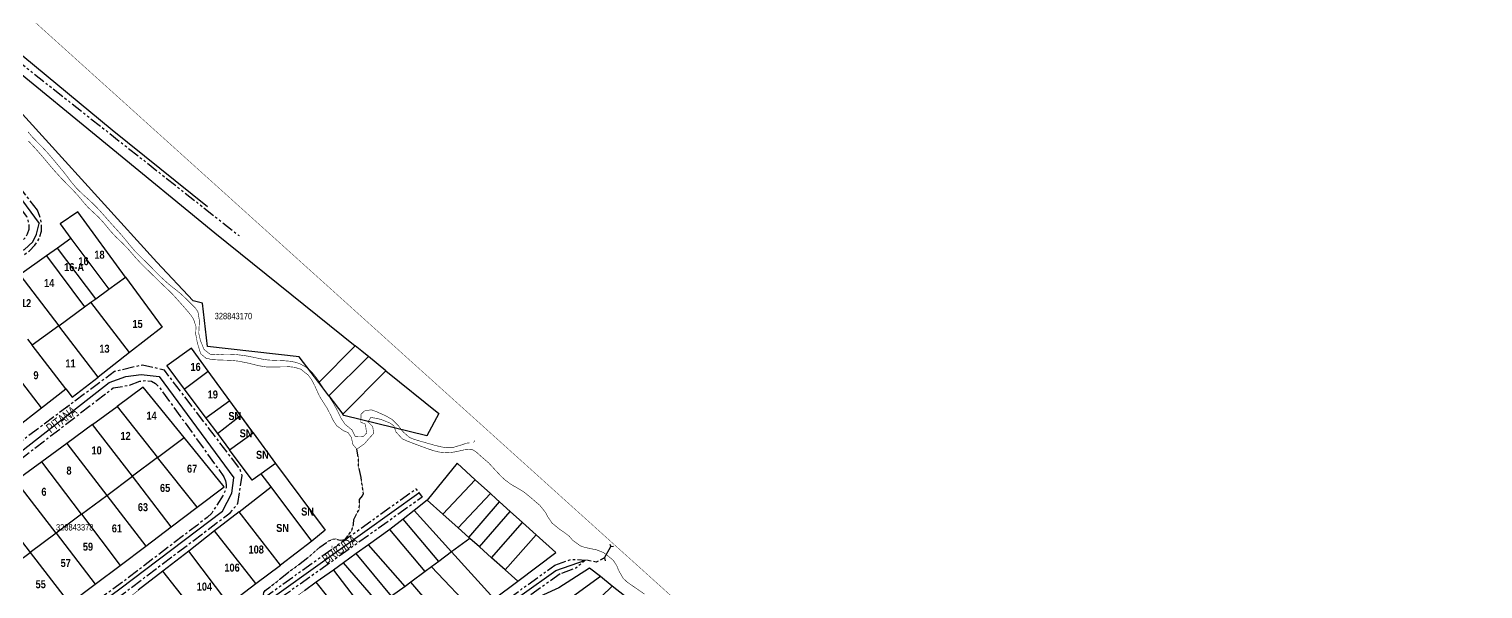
# Model space of a CAD drawing. Extents: x 204381 to 207261, y 4847713 to 4851061.
# Drawn here: x 206170.1 to 206624.4, y 4849592.9 to 4849768 of the extents above; entities that cross this region are included whole.
import ezdxf
from ezdxf.enums import TextEntityAlignment as Align

# ---------------------------------------------------------------- set-up
doc = ezdxf.new("R2010")
doc.units = 0
doc.header["$LTSCALE"] = 1.5
doc.header["$MEASUREMENT"] = 0
for name, pattern in [('PHANTOMX2', [5, 2.5, -0.5, 0.5, -0.5, 0.5, -0.5]), ('TRACO_13', [8, 5, -1, 1, -1]), ('TRACO_15', [3, 2, -1])]:
    doc.linetypes.add(name, pattern=pattern)
for name, color, linetype in [('CD-MALHA-LOTES', 40, 'CONTINUOUS'), ('CD_TXT_QUADRA', 7, 'CONTINUOUS'), ('HD-CURSO-PERENE', 170, 'CONTINUOUS'), ('HD-VALAS-DRENOS', 170, 'CONTINUOUS'), ('LM-LIM-SETOR-FISCAL', 7, 'CONTINUOUS'), ('RU-QUADRAS', 210, 'CONTINUOUS'), ('SV-CAMINHO-TRILHA', 20, 'CONTINUOUS'), ('SV-EIXO-RUA-N-PAV', 6, 'CONTINUOUS'), ('SV-ESTIVAS', 7, 'CONTINUOUS'), ('SV-RUA-NAO-PAV-S-GUIA-C-GUIA', 7, 'PHANTOMX2'), ('SV-TXT-RUA-N-PAV-S-GUIA-C-GUIA', 7, 'CONTINUOUS'), ('Th_NmrPort', 7, 'CONTINUOUS')]:
    doc.layers.add(name, color=color, linetype=linetype)
doc.styles.add('ARIAL', font='ARIAL.TTF')
doc.styles.get("Standard").update_dxf_attribs({"font": 'swisscbo.ttf'})
doc.linetypes.add('Limite', pattern='A,20,-3,[130,ltypeshp.shx,S=6.35,R=0,X=0,Y=0],-3,20', length=46)

msp = doc.modelspace()

# ---------------------------------------------------------------- linework, layer by layer
at = {"layer": 'CD-MALHA-LOTES'}
for points in [[(206260.6, 4849657.47), (206254.48, 4849665.5), (206225.81, 4849668.76), (206224.28, 4849682.32), (206221.32, 4849683.04), (206209.95, 4849695.14), (206157.74, 4849752.65), (206162.13, 4849758.47), (206228.17, 4849704.26), (206271.94, 4849668.92)], [(206260.6, 4849657.47), (206271.94, 4849668.92)], [(206263.76, 4849653.31), (206276.12, 4849665.55)], [(206276.12, 4849665.55), (206271.94, 4849668.92)], [(206281.59, 4849661.13), (206276.12, 4849665.55)], [(206281.59, 4849661.13), (206298.17, 4849647.74), (206294.39, 4849640.79), (206268.48, 4849647.11), (206268.17, 4849647.52)], [(206268.17, 4849647.52), (206281.59, 4849661.13)], [(206263.76, 4849653.31), (206260.6, 4849657.47)], [(206263.76, 4849653.31), (206268.17, 4849647.52)], [(206309.52, 4849627.02), (206303.83, 4849632.19), (206294.51, 4849620.66)], [(206299.42, 4849616.25), (206309.52, 4849627.02)], [(206309.52, 4849627.02), (206314.26, 4849622.71)], [(206294.51, 4849620.66), (206290.46, 4849617.49)], [(206299.42, 4849616.25), (206294.51, 4849620.66)], [(206304.11, 4849612.05), (206314.26, 4849622.71)], [(206307.47, 4849609.03), (206317.04, 4849620.2)], [(206317.04, 4849620.2), (206316.05, 4849621.09), (206314.26, 4849622.71)], [(206320.41, 4849617.15), (206317.04, 4849620.2)], [(206290.46, 4849617.49), (206286.93, 4849614.72)], [(206302.13, 4849604.47), (206290.46, 4849617.49)], [(206304.11, 4849612.05), (206299.42, 4849616.25)], [(206310.81, 4849606.03), (206320.41, 4849617.15)], [(206324.22, 4849613.71), (206320.41, 4849617.15)], [(206282.76, 4849611.45), (206276.19, 4849606.73)], [(206286.93, 4849614.72), (206282.76, 4849611.45)], [(206293.81, 4849598.33), (206282.76, 4849611.45)], [(206298.09, 4849601.49), (206286.93, 4849614.72)], [(206307.47, 4849609.03), (206304.11, 4849612.05)], [(206314.56, 4849602.67), (206324.22, 4849613.71)], [(206328.53, 4849609.82), (206324.22, 4849613.71)], [(206276.19, 4849606.73), (206272.31, 4849603.95)], [(206287.55, 4849593.71), (206276.19, 4849606.73)], [(206307.85, 4849608.69), (206302.13, 4849604.47)], [(206307.85, 4849608.69), (206307.47, 4849609.03)], [(206310.81, 4849606.03), (206307.85, 4849608.69)], [(206314.56, 4849602.67), (206310.81, 4849606.03)], [(206318.83, 4849598.84), (206328.53, 4849609.82)], [(206322.77, 4849595.3), (206334.69, 4849604.26), (206328.53, 4849609.82)], [(206272.31, 4849603.95), (206268.32, 4849601.1)], [(206283.38, 4849590.63), (206272.31, 4849603.95)], [(206298.09, 4849601.49), (206295.83, 4849599.82)], [(206302.13, 4849604.47), (206298.09, 4849601.49)], [(206315.43, 4849589.79), (206302.13, 4849604.47)], [(206318.83, 4849598.84), (206314.56, 4849602.67)], [(206265.16, 4849598.83), (206259.83, 4849595.02)], [(206268.32, 4849601.1), (206265.16, 4849598.83)], [(206265.16, 4849598.83), (206275.75, 4849585)], [(206279.69, 4849587.91), (206268.32, 4849601.1)], [(206293.81, 4849598.33), (206289.38, 4849595.06)], [(206295.83, 4849599.82), (206293.81, 4849598.33)], [(206309.49, 4849585.39), (206295.83, 4849599.82)], [(206322.77, 4849595.3), (206318.83, 4849598.84)], [(206348.6, 4849596.75), (206345.21, 4849599.44), (206335.58, 4849593.29), (206324.94, 4849588.4)], [(206348.6, 4849596.75), (206329.54, 4849582.91)], [(206352.31, 4849593.81), (206348.6, 4849596.75)], [(206259.83, 4849595.02), (206256.12, 4849592.37)], [(206270.75, 4849581.31), (206259.83, 4849595.02)], [(206287.55, 4849593.71), (206283.38, 4849590.63)], [(206289.38, 4849595.06), (206287.55, 4849593.71)], [(206302.1, 4849580.22), (206289.38, 4849595.06)], [(206315.43, 4849589.79), (206322.77, 4849595.3)], [(206352.31, 4849593.81), (206339.28, 4849581.15)], [(206361.45, 4849586.56), (206352.31, 4849593.81)]]:
    msp.add_lwpolyline(points, dxfattribs=at)
at = {"layer": 'CD-MALHA-LOTES', "linetype": 'Continuous'}
for points in [[(206185.26, 4849710.86), (206179.75, 4849707.08)], [(206200.17, 4849690.43), (206185.26, 4849710.86)], [(206179.75, 4849707.08), (206183.17, 4849702.52)], [(206183.17, 4849702.52), (206178.94, 4849699.5)], [(206183.17, 4849702.52), (206195.03, 4849686.68)], [(206175.55, 4849697.08), (206167.22, 4849691.14)], [(206178.94, 4849699.5), (206175.55, 4849697.08)], [(206175.55, 4849697.08), (206187.44, 4849681.14)], [(206190.91, 4849683.67), (206178.94, 4849699.5)], [(206167.22, 4849691.14), (206179.36, 4849675.23)], [(206195.03, 4849686.68), (206200.17, 4849690.43)], [(206200.17, 4849690.43), (206211.62, 4849674.74)], [(206189.38, 4849682.61), (206190.91, 4849683.67)], [(206190.91, 4849683.67), (206195.03, 4849686.68)], [(206179.36, 4849675.23), (206187.44, 4849681.14)], [(206187.44, 4849681.14), (206189.38, 4849682.61)], [(206201.48, 4849666.84), (206189.38, 4849682.61)], [(206179.36, 4849675.23), (206171.04, 4849669.15)], [(206191.63, 4849659.16), (206179.36, 4849675.23)], [(206211.62, 4849674.74), (206201.48, 4849666.84)], [(206169.59, 4849671.03), (206171.04, 4849669.15)], [(206173.93, 4849649.5), (206161.96, 4849665.23)], [(206181.59, 4849655.49), (206171.04, 4849669.15)], [(206201.48, 4849666.84), (206191.63, 4849659.16)], [(206220.86, 4849668.19), (206213.1, 4849662.68)], [(206226.05, 4849661.06), (206220.86, 4849668.19)], [(206213.1, 4849662.68), (206218.54, 4849655.4)], [(206218.54, 4849655.4), (206226.05, 4849661.06)], [(206232.83, 4849651.72), (206226.05, 4849661.06)], [(206183.59, 4849652.9), (206191.63, 4849659.16)], [(206205.76, 4849655.97), (206197.61, 4849649.97)], [(206218.52, 4849640.22), (206205.76, 4849655.97)], [(206173.93, 4849649.5), (206181.59, 4849655.49)], [(206181.59, 4849655.49), (206183.59, 4849652.9)], [(206218.54, 4849655.4), (206225.3, 4849646.34)], [(206232.83, 4849651.72), (206225.3, 4849646.34)], [(206236.18, 4849647.11), (206232.83, 4849651.72)], [(206165.96, 4849643.26), (206173.93, 4849649.5)], [(206189.94, 4849644.34), (206197.61, 4849649.97)], [(206197.61, 4849649.97), (206210.25, 4849634.04)], [(206228.91, 4849641.51), (206236.18, 4849647.11)], [(206240.08, 4849641.75), (206236.18, 4849647.11)], [(206189.94, 4849644.34), (206181.9, 4849638.42)], [(206202.36, 4849628.15), (206189.94, 4849644.34)], [(206225.3, 4849646.34), (206228.91, 4849641.51)], [(206181.9, 4849638.42), (206174.07, 4849632.67)], [(206181.9, 4849638.42), (206194.36, 4849622.18)], [(206210.25, 4849634.04), (206218.52, 4849640.22)], [(206230.99, 4849624.84), (206218.52, 4849640.22)], [(206228.91, 4849641.51), (206232.67, 4849636.46)], [(206232.67, 4849636.46), (206240.08, 4849641.75)], [(206240.08, 4849641.75), (206247.05, 4849632.16)], [(206210.25, 4849634.04), (206202.36, 4849628.15)], [(206222.6, 4849618.49), (206210.25, 4849634.04)], [(206239.81, 4849626.9), (206232.67, 4849636.46)], [(206174.07, 4849632.67), (206165.95, 4849626.7)], [(206186.44, 4849616.26), (206174.07, 4849632.67)], [(206242.62, 4849628.94), (206239.81, 4849626.9)], [(206247.05, 4849632.16), (206242.62, 4849628.94)], [(206245.71, 4849624.8), (206242.62, 4849628.94)], [(206247.05, 4849632.16), (206262.61, 4849611.25)], [(206178.51, 4849610.34), (206165.95, 4849626.7)], [(206194.36, 4849622.18), (206202.36, 4849628.15)], [(206214.48, 4849612.35), (206202.36, 4849628.15)], [(206222.6, 4849618.49), (206230.99, 4849624.84)], [(206235.74, 4849617.04), (206245.71, 4849624.8)], [(206258.41, 4849607.8), (206245.71, 4849624.8)], [(206157.81, 4849620.71), (206170.43, 4849604.31)], [(206186.44, 4849616.26), (206194.36, 4849622.18)], [(206194.36, 4849622.18), (206206.51, 4849606.33)], [(206186.44, 4849616.26), (206178.51, 4849610.34)], [(206186.44, 4849616.26), (206198.5, 4849600.26)], [(206214.48, 4849612.35), (206222.6, 4849618.49)], [(206235.74, 4849617.04), (206228.04, 4849611.04)], [(206248.61, 4849600.37), (206235.74, 4849617.04)], [(206178.51, 4849610.34), (206170.43, 4849604.31)], [(206178.51, 4849610.34), (206190.74, 4849594.4)], [(206206.51, 4849606.33), (206214.48, 4849612.35)], [(206228.04, 4849611.04), (206219.95, 4849604.74)], [(206240.95, 4849594.58), (206228.04, 4849611.04)], [(206262.61, 4849611.25), (206258.41, 4849607.8)], [(206198.5, 4849600.26), (206206.51, 4849606.33)], [(206258.41, 4849607.8), (206248.61, 4849600.37)], [(206162.28, 4849598.22), (206170.43, 4849604.31)], [(206170.43, 4849604.31), (206182.72, 4849588.33)], [(206219.95, 4849604.74), (206211.86, 4849598.44)], [(206232.48, 4849588.16), (206219.95, 4849604.74)], [(206190.74, 4849594.4), (206198.5, 4849600.26)], [(206211.86, 4849598.44), (206204.21, 4849592.48)], [(206224.67, 4849582.25), (206211.86, 4849598.44)], [(206240.95, 4849594.58), (206248.61, 4849600.37)], [(206182.72, 4849588.33), (206190.74, 4849594.4)], [(206232.48, 4849588.16), (206240.95, 4849594.58)]]:
    msp.add_lwpolyline(points, dxfattribs=at)
at = {"layer": 'HD-CURSO-PERENE', "const_width": 0.18, "flags": 128}
for points in [[(206169.71, 4849735.87), (206171.04, 4849734.31), (206173.12, 4849732.16), (206174.18, 4849731.09), (206175.76, 4849729.4), (206176.74, 4849728.26), (206177.71, 4849727.12), (206179.07, 4849725.5), (206180.98, 4849723.18), (206182.28, 4849721.48), (206183.18, 4849720.28), (206184.99, 4849718.12), (206187.15, 4849716.05), (206188.28, 4849715.06), (206190.23, 4849713.23), (206191.28, 4849712.16), (206192.3, 4849711.06), (206193.7, 4849709.49), (206194.69, 4849708.36), (206196.11, 4849706.75), (206197.12, 4849705.64), (206198.13, 4849704.53), (206199.12, 4849703.41), (206200.47, 4849701.78), (206201.41, 4849700.61), (206203.09, 4849698.63), (206205.2, 4849696.51), (206206.28, 4849695.47), (206208.1, 4849693.66), (206209.14, 4849692.58), (206211.01, 4849690.68), (206213.22, 4849688.66), (206214.37, 4849687.69), (206216.2, 4849686.25), (206217.37, 4849685.3), (206219.17, 4849683.63), (206220.86, 4849681.92), (206221.95, 4849680.85), (206222.83, 4849679.62), (206223.32, 4849676.73), (206223.22, 4849675.16), (206223.1, 4849672.84), (206223.63, 4849670.55), (206224.76, 4849667.78), (206226.76, 4849666.22), (206228.37, 4849666.12), (206231.13, 4849666.33), (206232.63, 4849666.33), (206234.79, 4849666.21), (206237.76, 4849665.82), (206239.24, 4849665.55), (206241.32, 4849665.11), (206242.8, 4849664.8), (206244.82, 4849664.49), (206247.81, 4849664.35), (206249.31, 4849664.31), (206251.79, 4849664.1), (206253.28, 4849663.8), (206254.7, 4849663.33), (206256.64, 4849662.26), (206257.82, 4849661.31), (206258.88, 4849660.23), (206260.21, 4849658.52), (206261.85, 4849656.01), (206263.16, 4849654.01), (206264, 4849652.77), (206265.09, 4849651.09), (206266.53, 4849648.46), (206267.52, 4849646.35), (206268.81, 4849644.41), (206270.93, 4849642.69), (206272, 4849640.62), (206274.5, 4849640.55), (206275.54, 4849641.64), (206275.19, 4849644.41), (206273.73, 4849645.1), (206273.8, 4849647.55), (206274.9, 4849648.58), (206276.99, 4849648.93), (206278.54, 4849648.39), (206280.39, 4849647.56), (206281.76, 4849646.93), (206283.54, 4849645.88), (206285.65, 4849643.76), (206286.76, 4849642.22), (206288.92, 4849640.3), (206290.31, 4849639.72), (206291.79, 4849639.27), (206293.9, 4849638.67), (206296.77, 4849637.85), (206298.81, 4849637.35), (206300.32, 4849637.1), (206302.49, 4849637.12), (206305.3, 4849637.98), (206306.74, 4849638.49), (206307.73, 4849638.59)], [(206169.86, 4849733), (206171.53, 4849731.2), (206172.54, 4849730.09), (206173.53, 4849728.96), (206175, 4849727.25), (206175.96, 4849726.1), (206176.92, 4849724.95), (206178.05, 4849723.64), (206180.07, 4849721.42), (206181.11, 4849720.34), (206182.72, 4849718.71), (206183.77, 4849717.64), (206185.22, 4849716.07), (206186.18, 4849714.92), (206187.14, 4849713.77), (206188.52, 4849712.21), (206190.71, 4849710.16), (206191.81, 4849709.14), (206193.47, 4849707.33), (206194.41, 4849706.16), (206195.36, 4849705), (206197.09, 4849703.12), (206198.17, 4849702.08), (206199.26, 4849701.05), (206201.13, 4849699.09), (206202.11, 4849697.96), (206203.08, 4849696.82), (206204.8, 4849694.94), (206205.85, 4849693.88), (206206.92, 4849692.83), (206208.81, 4849690.99), (206209.88, 4849689.94), (206211.69, 4849688.18), (206213.87, 4849686.11), (206214.93, 4849685.05), (206216.6, 4849683.2), (206217.9, 4849681.73), (206219.57, 4849679.82), (206220.57, 4849678.61), (206221.45, 4849677.33), (206222.25, 4849674.9), (206222.13, 4849672.65), (206222.69, 4849669.75), (206223.15, 4849668.28), (206223.69, 4849666.48), (206225.34, 4849665.07), (206227.22, 4849664.63), (206230.05, 4849664.48), (206231.55, 4849664.45), (206233.05, 4849664.4), (206235.35, 4849664.16), (206238.29, 4849663.59), (206240.7, 4849663), (206242.17, 4849662.66), (206244.25, 4849662.33), (206247.22, 4849662.29), (206248.73, 4849662.36), (206251.5, 4849662.39), (206253.02, 4849662.23), (206254.98, 4849661.62), (206257.32, 4849659.77), (206258.25, 4849658.53), (206259.36, 4849656.46), (206259.95, 4849655.08), (206260.85, 4849653.14), (206262.44, 4849650.61), (206263.26, 4849649.34), (206264.38, 4849647.15), (206265.02, 4849645.77), (206266.19, 4849643.94), (206268.37, 4849642.37), (206269.77, 4849641.78), (206270.78, 4849640.32), (206271.26, 4849638.09), (206272.5, 4849636.62), (206274.93, 4849638.35), (206275.9, 4849639.52), (206277.78, 4849641.57), (206277.44, 4849643.74), (206275.99, 4849645.13), (206276.82, 4849646.54), (206278.88, 4849646.22), (206280.32, 4849645.8), (206282.8, 4849644.82), (206284.03, 4849643.95), (206284.74, 4849641.99), (206286.68, 4849639.86), (206288.2, 4849639.17), (206290.27, 4849638.38), (206293.03, 4849637.35), (206295.38, 4849636.5), (206296.82, 4849636.05), (206298.29, 4849635.7), (206300.66, 4849635.51), (206302.16, 4849635.62), (206303.65, 4849635.85), (206306, 4849636.4), (206308.46, 4849636.59), (206309.82, 4849635.72), (206311.57, 4849634.15), (206313.79, 4849632.24), (206315.82, 4849630.02), (206317.56, 4849628.16), (206318.66, 4849627.13), (206320.27, 4849625.89), (206321.54, 4849625.1), (206322.85, 4849624.36), (206324.66, 4849623.25), (206326.99, 4849621.37), (206328.12, 4849620.38), (206329.72, 4849619.02), (206331.45, 4849616.82), (206332.15, 4849615.48), (206333.56, 4849613.45), (206335.87, 4849611.56), (206337.13, 4849610.72), (206338.85, 4849609.42), (206339.94, 4849608.13), (206342.35, 4849606.38), (206343.83, 4849605.88), (206345.97, 4849605.43), (206347.46, 4849605.12), (206349.66, 4849604.25), (206351.48, 4849602.83), (206352.64, 4849601.85), (206353.74, 4849600.16), (206354.28, 4849598.74), (206355.74, 4849596.21), (206356.84, 4849595.18), (206358.07, 4849594.27), (206359.93, 4849593.01), (206362.38, 4849591.29)]]:
    msp.add_lwpolyline(points, dxfattribs=at)
at = {"layer": 'HD-VALAS-DRENOS', "linetype": 'PHANTOMX2', "const_width": 0.18, "flags": 128}
for points in [[(206309.41, 4849639.33), (206308.97, 4849638.73)], [(206308.97, 4849638.73), (206308.97, 4849638.73)], [(206247.95, 4849584.65), (206243.71, 4849590.5), (206243.51, 4849590.8), (206243.35, 4849591.19), (206243.4, 4849591.75), (206243.89, 4849592.4), (206248.54, 4849596.02), (206251.22, 4849598.26), (206253.3, 4849599.74), (206257.61, 4849603.01), (206260.97, 4849606.01), (206263.75, 4849607.95), (206265.04, 4849608.47), (206265.89, 4849608.58), (206267.25, 4849608.2), (206268.12, 4849608.22), (206268.8, 4849608.37), (206270.96, 4849611.2), (206271.43, 4849613.06), (206271.56, 4849614.62), (206272.34, 4849616.28), (206273.22, 4849617.69), (206273.3, 4849619.3), (206273.33, 4849620.85), (206274.26, 4849622.01), (206274.55, 4849622.77), (206274.38, 4849624.12), (206273.83, 4849627.77), (206272.98, 4849631.36), (206273, 4849633.62), (206272.5, 4849636.62)]]:
    msp.add_lwpolyline(points, dxfattribs=at)
at = {"layer": 'HD-VALAS-DRENOS', "linetype": 'PHANTOMX2', "flags": 128}
msp.add_lwpolyline([(206247.95, 4849584.65), (206243.71, 4849590.5), (206243.51, 4849590.8), (206243.35, 4849591.19), (206243.4, 4849591.75), (206243.89, 4849592.4), (206248.54, 4849596.02), (206251.22, 4849598.26), (206253.3, 4849599.74), (206257.61, 4849603.01), (206260.97, 4849606.01), (206263.75, 4849607.95), (206265.04, 4849608.47), (206265.89, 4849608.58), (206267.25, 4849608.2), (206268.12, 4849608.22), (206268.8, 4849608.37), (206270.96, 4849611.2), (206271.43, 4849613.06), (206271.56, 4849614.62), (206272.34, 4849616.28), (206273.22, 4849617.69), (206273.3, 4849619.3), (206273.33, 4849620.85), (206274.26, 4849622.01), (206274.55, 4849622.77), (206274.38, 4849624.12), (206273.83, 4849627.77), (206272.98, 4849631.36), (206273, 4849633.62), (206272.5, 4849636.62)], dxfattribs=at)
at = {"layer": 'LM-LIM-SETOR-FISCAL', "linetype": 'Limite', "ltscale": 0.1, "const_width": 0.13, "flags": 128}
msp.add_lwpolyline([(206960.49, 4848346.74), (206519.68, 4848013.26), (206524.96, 4848001.52), (206186.17, 4847750.07), (206137.65, 4847714.77), (206055.88, 4847783.52), (206022.18, 4847808.19), (206018.12, 4847816.07), (206019.95, 4847830.66), (206053.3, 4847836.03), (206059.06, 4847868.43), (206040.45, 4847926.27), (206039.82, 4847951.17), (206026.44, 4847964.39), (205980.98, 4848000.04), (205948.86, 4848053.95), (205885.79, 4848047.59), (205885.38, 4848100.28), (205758.68, 4848087.81), (205748.41, 4848134.36), (205855.06, 4848144.19), (205857.54, 4848167.98), (205826.48, 4848206.22), (205791.25, 4848260.92), (205756.8, 4848299.01), (205692.97, 4848280.46), (205710.22, 4848439.16), (205051.32, 4848428.57), (204677.84, 4848416.25), (204661.89, 4848420.75), (204677.59, 4848456.68), (204685.73, 4848493.72), (204687.66, 4848576.43), (204676.79, 4848658.68), (204674.85, 4848798.87), (204665.61, 4849337.36), (204658.49, 4849545.69), (204657.02, 4849545.63), (204645.12, 4849704.28), (204643.71, 4849869.24), (204651.14, 4849927.22), (204647.62, 4849990.33), (204636.26, 4850264.54), (204381.83, 4850909.69), (204986.84, 4850806.73), (205140.83, 4850787.35), (205201.03, 4850796.27), (205245.63, 4850823.19), (205310.25, 4850896.98), (205324.08, 4850905.65), (205327.72, 4850908.15), (205339.74, 4850916.46), (205358.28, 4850945.44), (205381.54, 4850978.24), (205458.47, 4851060.64), (205958.1, 4850305), (206256.21, 4850261.19), (206296.36, 4850246.47), (206381.84, 4850187.26), (206402.35, 4850183.32), (206465.45, 4850155.1), (206438.69, 4850087.64), (206416.16, 4850016.08), (206422.43, 4850015.06), (206376.86, 4849879.93), (206318.97, 4849888.04), (206311.32, 4849828.25), (206177.89, 4849842.97), (206161.27, 4849779.77), (206627.66, 4849358.82), (206746.45, 4849445.1), (206955.53, 4849187.19), (207019.34, 4849111.98), (207025.31, 4849104.91), (207033.93, 4849094.44), (207048.4, 4849077.1), (207039.09, 4849069.24), (207026.18, 4849059.14), (207002.58, 4849038.25), (206981.71, 4849023.09), (206966.26, 4849011.39), (206958.44, 4849004.76), (206968.98, 4848989.87), (206978.67, 4848976.02), (207002.49, 4848944.75), (207008.79, 4848936.89), (207034.07, 4848905.39), (207054.15, 4848879.42), (207075.28, 4848852.41), (207089.04, 4848833.89), (207099.68, 4848804.07), (207108.98, 4848791.97), (207114.21, 4848785.08), (207138.58, 4848756.16), (207148.67, 4848740.27), (207162.16, 4848719.72), (207199.66, 4848661.86), (207214.13, 4848640.25), (207233.64, 4848611.27), (207250.42, 4848586.92), (207261.26, 4848571.24), (207169.66, 4848504.88), (207140.72, 4848483.45), (207106.7, 4848455.88), (207093.59, 4848446.09), (207051.18, 4848413.73)], close=True, dxfattribs=at)
at = {"layer": 'RU-QUADRAS', "color": 6, "linetype": 'Continuous', "const_width": 0.18}
for points in [[(206157.74, 4849752.65), (206162.13, 4849758.47, 0.004041), (206298.17, 4849647.74), (206294.39, 4849640.79), (206268.48, 4849647.11), (206254.48, 4849665.5), (206225.81, 4849668.76), (206224.28, 4849682.32), (206221.32, 4849683.04), (206209.95, 4849695.14)], [(205537.99, 4849467.48), (205544.7, 4849474.78), (205612.85, 4849525.8, 0.002531), (205798.55, 4849283), (205878.5, 4849344.7), (206109.27, 4849519.79, 0.004511), (206245.71, 4849624.8), (206242.62, 4849628.94), (206239.81, 4849626.9), (206213.1, 4849662.68), (206220.86, 4849668.19), (206262.61, 4849611.25), (206258.41, 4849607.8), (205962.15, 4849383.44), (205796.25, 4849256.73), (205727.34, 4849205.75), (205675.61, 4849278.11)], [(206245.68, 4849530.35), (206296.25, 4849566.63), (206324.52, 4849588.21), (206335.58, 4849593.29), (206345.21, 4849599.44), (206373.19, 4849577.24, 0.005918), (206300.7, 4849524.27), (206266.79, 4849500.75)]]:
    msp.add_lwpolyline(points, format="xyb", close=True, dxfattribs=at)
for points in [[(206101.73, 4849644.97), (206134.45, 4849668.58), (206133.08, 4849670.43), (206156.37, 4849688.16), (206158.74, 4849685.1), (206183.18, 4849702.56), (206179.75, 4849707.08), (206185.26, 4849710.86), (206211.62, 4849674.74), (206183.59, 4849652.9), (206181.59, 4849655.49), (206157.9, 4849636.89), (206159.78, 4849634.31), (206127.57, 4849610.92)], [(206133.78, 4849603.04), (206205.76, 4849655.97), (206230.99, 4849624.84), (206158.64, 4849570.12)], [(206192.68, 4849547.14), (206213.44, 4849562.51), (206212.61, 4849563.6), (206241.89, 4849582.18), (206282.52, 4849611.26), (206294.51, 4849620.66), (206303.83, 4849632.19), (206334.69, 4849604.26), (206310.7, 4849586.24), (206235.6, 4849533.75), (206236.13, 4849533.06), (206213.48, 4849516.83)]]:
    msp.add_lwpolyline(points, close=True, dxfattribs=at)
at = {"layer": 'SV-CAMINHO-TRILHA', "linetype": 'TRACO_15', "ltscale": 0.5, "flags": 128}
msp.add_lwpolyline([(206349.89, 4849602.6), (206347.3, 4849601.28), (206344, 4849601.96)], dxfattribs=at)
at = {"layer": 'SV-EIXO-RUA-N-PAV', "flags": 128}
for points in [[(206161.41, 4849765.19), (206196.02, 4849736.43), (206225.78, 4849712.48)], [(205796.32, 4849481.51), (205825.67, 4849503.87), (205905.29, 4849564.74), (205945.41, 4849595.26), (206024.73, 4849655.81), (206064.72, 4849686.01), (206067.98, 4849689.05), (206083.89, 4849701.02), (206132.77, 4849737.51), (206144.27, 4849742.6), (206148.25, 4849741.05), (206173.25, 4849707.21)], [(206094.62, 4849646.49), (206108.44, 4849656.79), (206114.19, 4849659.22), (206132.99, 4849673.37), (206135.65, 4849676.91), (206148.25, 4849686.87), (206152.46, 4849688.64), (206165.06, 4849697.7), (206168.6, 4849699.03), (206171.26, 4849701.46), (206172.36, 4849703.9), (206173.25, 4849707.21)], [(206126.57, 4849604.5), (206146.48, 4849620.37), (206151.23, 4849621.73), (206159.16, 4849626.71), (206160.97, 4849630.79), (206195.15, 4849657.49), (206200.35, 4849659.31), (206205.1, 4849659.98), (206210.76, 4849659.31), (206234.08, 4849627.62)], [(205796.35, 4849291.37), (205797.7, 4849289.85), (205835.08, 4849318.35), (205866.42, 4849342.08), (205879.14, 4849351.53), (205898.57, 4849366.28), (205919.05, 4849381.38), (205932.39, 4849391.21), (205999.04, 4849441.69), (206038.77, 4849471.67), (206059.23, 4849487), (206098.71, 4849516.89), (206118.65, 4849532.65), (206134.19, 4849545.05), (206157.99, 4849563.18), (206198.44, 4849592.97), (206230.54, 4849617.25), (206233.4, 4849622.86), (206234.08, 4849627.62)], [(206125.75, 4849502.58), (206180.04, 4849543.18), (206186.13, 4849545.97), (206218.17, 4849569.98), (206241.25, 4849586.7), (206291.89, 4849623.01)], [(206138.04, 4849471.42), (206141.09, 4849470.91), (206143.7, 4849469.78), (206146.88, 4849467.36), (206149.03, 4849466.6), (206151.9, 4849467.99), (206213.15, 4849511.33), (206240.32, 4849530.77), (206245.5, 4849535.35), (206278.65, 4849558.84), (206301.84, 4849575.48), (206324.12, 4849591.13), (206334.7, 4849598.66), (206344, 4849601.96)]]:
    msp.add_lwpolyline(points, dxfattribs=at)
at = {"layer": 'SV-ESTIVAS', "flags": 128}
for points in [[(206349.89, 4849602.6), (206351.89, 4849606.14)], [(206351.56, 4849606.94), (206351.89, 4849606.14), (206352.67, 4849606.3)], [(206349.16, 4849602.31), (206349.89, 4849602.6), (206350.14, 4849601.74)]]:
    msp.add_lwpolyline(points, dxfattribs=at)
at = {"layer": 'SV-RUA-NAO-PAV-S-GUIA-C-GUIA', "flags": 128}
for points in [[(206159.99, 4849763.21), (206235.36, 4849703.66)], [(206235.36, 4849703.66), (206235.72, 4849703.47)], [(206136.37, 4849473.75), (206139.49, 4849472.74), (206142, 4849472.07), (206144.22, 4849471), (206146.9, 4849469.33), (206148.55, 4849468.86), (206150.15, 4849469.03), (206152.1, 4849469.85), (206184.56, 4849493.08), (206207.34, 4849509.85), (206208.61, 4849511.13), (206209.13, 4849511.89), (206209.36, 4849513.5), (206209.09, 4849514.45), (206192.3, 4849540.62), (206190.47, 4849542.45), (206189.06, 4849543.08), (206187.65, 4849543.41), (206186.45, 4849543.37), (206183.95, 4849543.06), (206178.78, 4849540.49), (206126.72, 4849501.25), (206124.45, 4849504.37), (206179.08, 4849544.25), (206181.34, 4849545.85), (206184.15, 4849546.92), (206186.25, 4849547.5), (206187.68, 4849548.37), (206217.2, 4849571.32), (206290.98, 4849624.22), (206292.94, 4849621.62), (206229.85, 4849576.67), (206190.6, 4849547.71), (206189.96, 4849546.8), (206190.07, 4849545.8), (206212.13, 4849515.54), (206213.35, 4849514.51), (206214.44, 4849514.82), (206215.34, 4849515.19), (206230.26, 4849525.71), (206241.76, 4849534.8), (206257.85, 4849545.83), (206278.28, 4849560.11), (206296.36, 4849573.31), (206311.73, 4849583.97), (206334.32, 4849600.33)], [(206334.32, 4849600.33), (206339.49, 4849602.19), (206344, 4849601.96), (206340.92, 4849599.42), (206336.06, 4849597.61)], [(206336.06, 4849597.61), (206298.71, 4849571.14), (206279.73, 4849557.94), (206259.66, 4849543.47), (206244.19, 4849532.01), (206243.76, 4849530.9), (206243.62, 4849529.94), (206243.93, 4849528.95), (206263, 4849501.36), (206264.37, 4849499.97), (206265.48, 4849499.54), (206266.38, 4849499.35), (206267.23, 4849499.56), (206308.48, 4849528.22), (206320.6, 4849537.73), (206335.26, 4849547.9), (206350.31, 4849559.04)]]:
    msp.add_lwpolyline(points, dxfattribs=at)
at = {"layer": 'SV-RUA-NAO-PAV-S-GUIA-C-GUIA', "linetype": 'TRACO_13', "ltscale": 0.5, "flags": 128}
for points in [[(206172.69, 4849711.31), (206152.2, 4849738.16), (206150.72, 4849740.17), (206149.29, 4849741.48), (206147.17, 4849742.64), (206144.83, 4849743.04), (206142.45, 4849743.01), (206133.42, 4849740.08), (206131.89, 4849739.48), (206130.69, 4849738.81), (206065.38, 4849689.54)], [(206098.13, 4849647.61), (206098.51, 4849647.73), (206109.36, 4849655.94), (206114.95, 4849657.01), (206134.89, 4849671.39), (206136.15, 4849675.68), (206136.44, 4849675.91), (206150.57, 4849686.84), (206154.21, 4849687.04), (206170.16, 4849698.61), (206171.9, 4849700.4), (206173.08, 4849702.27), (206173.98, 4849704.83), (206173.94, 4849707.18), (206173.47, 4849709.38), (206172.69, 4849711.31)], [(205796.25, 4849286.44), (205796.93, 4849285.53), (205836.87, 4849315.97), (205868.2, 4849339.7), (205928.74, 4849385.59), (206006.46, 4849444.59), (206076.4, 4849497.88), (206123.75, 4849533.93), (206156.5, 4849558.87), (206185.97, 4849581.2), (206232.88, 4849616.7), (206235.29, 4849619.63), (206236.67, 4849628.42), (206235.89, 4849630.56), (206212.35, 4849661.34), (206205.56, 4849662.93), (206196.73, 4849660.89), (206159.61, 4849633.05), (206158.25, 4849629.88), (206150.33, 4849624.22), (206147.16, 4849624), (206128.15, 4849608.38), (206098.13, 4849647.61)]]:
    msp.add_lwpolyline(points, dxfattribs=at)
for points in [[(206169.34, 4849709.4), (206149.14, 4849735.87), (206147.86, 4849737.6), (206147.05, 4849738.34), (206145.89, 4849738.98), (206144.54, 4849739.21), (206143.08, 4849739.19), (206134.71, 4849736.47), (206133.52, 4849736.01), (206132.77, 4849735.6), (206069.56, 4849687.91), (206068.97, 4849687.3), (206068.77, 4849686.75), (206068.84, 4849685.75), (206069.2, 4849684.95), (206076.31, 4849675.58), (206093.79, 4849652.53), (206094.56, 4849651.54), (206095.06, 4849651.04), (206095.92, 4849650.9), (206096.71, 4849651.17), (206107.76, 4849659.53), (206113.4, 4849660.61), (206131.59, 4849673.73), (206132.83, 4849677.95), (206133.59, 4849678.54), (206149.18, 4849690.59), (206152.88, 4849690.79), (206167.65, 4849701.51), (206168.88, 4849702.78), (206169.62, 4849703.94), (206170.15, 4849705.45), (206170.13, 4849706.75), (206169.81, 4849708.25)], [(206230.97, 4849627.99), (206231.44, 4849626.74), (206231.65, 4849625.55), (206231.62, 4849624.49), (206231.38, 4849623.64), (206230.8, 4849622.38), (206227.17, 4849616.62), (206225.69, 4849615.3), (206222.67, 4849612.9), (206199.79, 4849595.41), (206175.16, 4849577.35), (206171.56, 4849576.95), (206159.52, 4849568.12), (206158.82, 4849568.06), (206158.12, 4849568.05), (206156.75, 4849569.19), (206130.73, 4849603.34), (206130.67, 4849604.39), (206130.85, 4849605.4), (206131.74, 4849606.56), (206147.68, 4849619.05), (206151.44, 4849619.1), (206161.3, 4849626.1), (206162.06, 4849629.41), (206196.38, 4849655.77), (206201.43, 4849656.64), (206204.66, 4849657.84), (206206.51, 4849658.06), (206208.32, 4849657.89), (206209.63, 4849657.15), (206210.85, 4849655.87)]]:
    msp.add_lwpolyline(points, close=True, dxfattribs=at)

# ---------------------------------------------------------------- texts
at = {"layer": 'CD_TXT_QUADRA', "color": 7, "linetype": 'Continuous', "style": 'ARIAL', "width": 0.7}
msp.add_text('328843170', height=2, dxfattribs=at).set_placement((206228.07, 4849677.25))
msp.add_text('328843378', height=2, dxfattribs=at).set_placement((206184.34, 4849612.19), align=Align.MIDDLE)
at = {"layer": 'SV-TXT-RUA-N-PAV-S-GUIA-C-GUIA', "style": 'ARIAL', "width": 0.7}
for s, rotation, p in [('PITANÃ', 37, (206176.86, 4849641.5)), ('BRÍGIDA', 35, (206263.03, 4849600.62))]:
    msp.add_text(s, height=3, rotation=rotation, dxfattribs=at).set_placement(p)
at = {"layer": 'Th_NmrPort', "color": 1}
for s, p in [('16', (206185.49, 4849695.4)), ('18', (206190.49, 4849697.43)), ('16-A', (206181.05, 4849693.55)), ('14', (206174.76, 4849688.56)), ('12', (206167.55, 4849682.28)), ('15', (206202.39, 4849675.8)), ('13', (206192.04, 4849668.04)), ('9', (206171.44, 4849659.74)), ('11', (206181.42, 4849663.43)), ('16', (206220.5, 4849662.34)), ('19', (206225.89, 4849653.72)), ('14', (206206.77, 4849647.09)), ('SN', (206232.37, 4849646.98)), ('12', (206198.63, 4849640.76)), ('SN', (206235.88, 4849641.59)), ('10', (206189.59, 4849636.24)), ('SN', (206241, 4849634.85)), ('8', (206181.75, 4849629.92)), ('67', (206219.43, 4849630.52)), ('6', (206173.92, 4849623.29)), ('65', (206210.99, 4849624.5)), ('63', (206204.06, 4849618.48)), ('SN', (206255.12, 4849617.11)), ('61', (206195.92, 4849611.85)), ('SN', (206247.3, 4849611.98)), ('59', (206186.88, 4849606.13)), ('108', (206238.66, 4849605.24)), ('57', (206179.94, 4849601.01)), ('106', (206231.11, 4849599.58)), ('55', (206172.11, 4849594.38)), ('104', (206222.47, 4849593.65))]:
    msp.add_text(s, height=2.5, dxfattribs=at).set_placement(p, align=Align.MIDDLE_LEFT)

doc.saveas('drawing.dxf')
